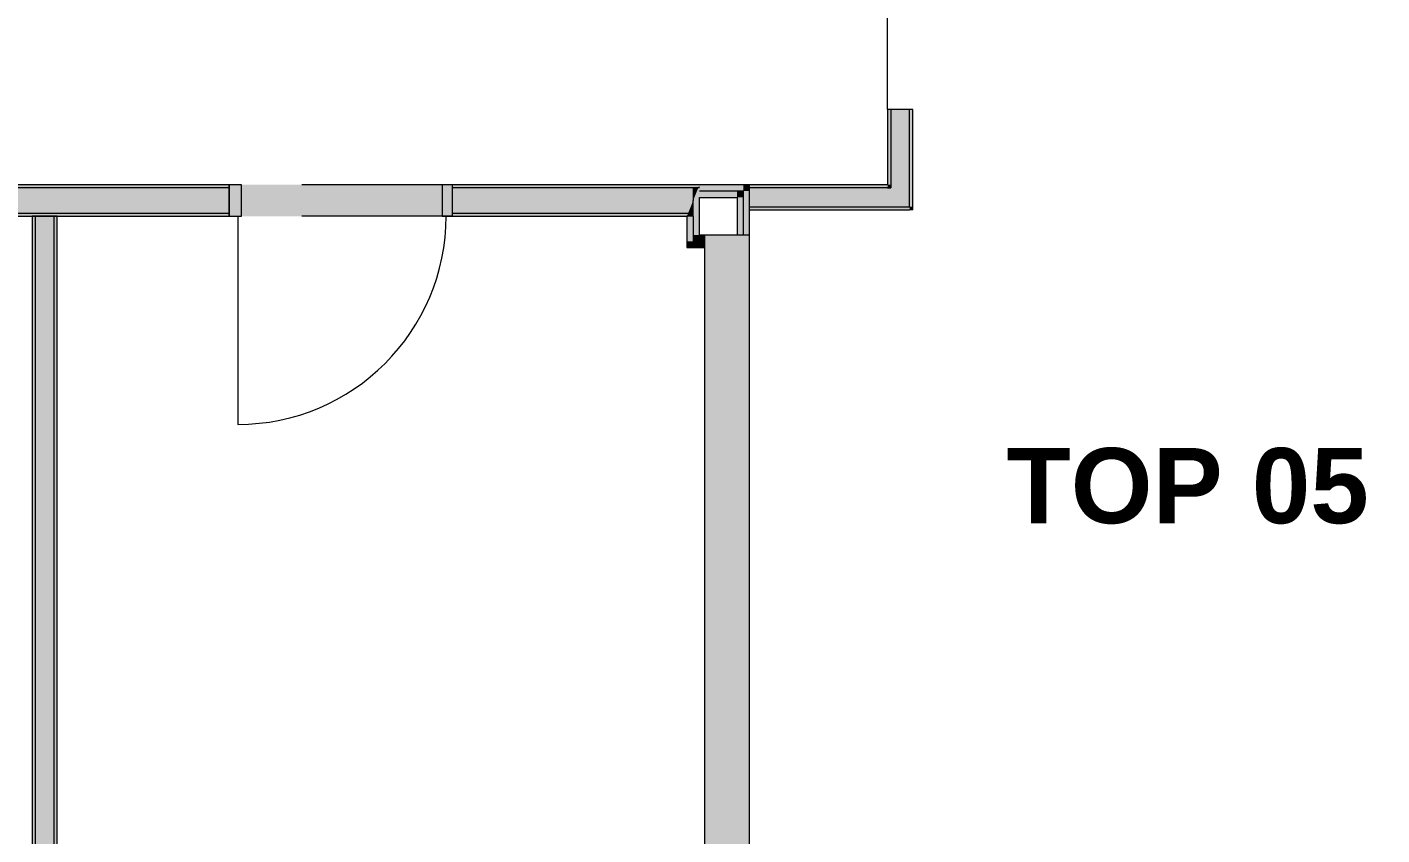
# Model space of a CAD drawing. Header units: metres. Extents: x -4 to 206, y -18 to 45.
# Drawn here: x 180.21 to 185.61, y 11.74 to 14.96 of the extents above; entities that cross this region are included whole.
import ezdxf

# ---------------------------------------------------------------- set-up
doc = ezdxf.new("R2010")
doc.units = ezdxf.units.M
doc.header["$MEASUREMENT"] = 0
doc.linetypes.add('Grenzlinie', pattern=[0.008, 0.003, -0.005])
for name, color, linetype in [('120 Wand Innen tragend', 7, 'Continuous'), ('130 Wand Innen', 7, 'Continuous'), ('170 Schachtwände', 7, 'Continuous'), ('815 Raumbegrenzung', 7, 'Continuous'), ('905 VP Beschriftung Übersicht.Übersicht', 7, 'Continuous')]:
    doc.layers.add(name, color=color, linetype=linetype)
doc.styles.add('ERSTELLTER_STIL_8', font='arial.ttf')

# ---------------------------------------------------------------- blocks, each defined once
blk = doc.blocks.new('Wand_9_1', base_point=(183.7442, 14.2333))
at = {"layer": '130 Wand Innen', "linetype": 'Continuous', "lineweight": 0, "true_color": 0x000000}
for points in [[(183.6567, 14.3333), (183.6567, 14.6333), (183.6442, 14.6333), (183.6442, 14.3333)], [(183.7317, 14.3208), (183.7317, 14.6333), (183.6567, 14.6333), (183.6567, 14.3208)], [(183.7442, 14.2458), (183.7442, 14.6333), (183.7317, 14.6333), (183.7317, 14.2458)], [(183.6442, 14.3208), (183.6567, 14.3208), (183.6442, 14.3333)], [(183.6442, 14.3333), (183.6567, 14.3208), (183.6567, 14.3333)], [(183.6567, 14.2458), (183.7317, 14.2458), (183.6567, 14.3208)], [(183.6567, 14.3208), (183.7317, 14.2458), (183.7317, 14.3208)], [(183.7317, 14.2333), (183.7442, 14.2333), (183.7317, 14.2458)], [(183.7317, 14.2458), (183.7442, 14.2333), (183.7442, 14.2458)]]:
    blk.add_hatch(color=18, dxfattribs=at).paths.add_polyline_path(points)
at = {"layer": '130 Wand Innen', "color": 7, "linetype": 'Continuous', "lineweight": 18}
for p, q in [((183.6567, 14.6333), (183.6567, 14.3208)), ((183.7317, 14.3208), (183.7317, 14.6333)), ((183.6442, 14.3208), (183.6567, 14.3208)), ((183.7317, 14.2458), (183.7317, 14.3208)), ((183.6567, 14.2458), (183.7317, 14.2458))]:
    blk.add_line(p, q, dxfattribs=at)
at = {"layer": '130 Wand Innen', "color": 7, "linetype": 'Continuous', "lineweight": 18, "flags": 128}
for points in [[(183.6567, 14.6333), (183.6442, 14.6333)], [(183.6442, 14.6333), (183.6442, 14.3333)], [(183.7317, 14.6333), (183.6567, 14.6333)], [(183.7442, 14.6333), (183.7317, 14.6333)], [(183.7442, 14.2333), (183.7442, 14.6333)], [(183.7442, 14.2333), (183.7317, 14.2333)]]:
    blk.add_lwpolyline(points, dxfattribs=at)
blk = doc.blocks.new('Metall Zargentür Typ3 27[14]_1', base_point=(168.0292, 39.9833))
at = {"layer": '130 Wand Innen', "linetype": 'Continuous', "lineweight": 0, "true_color": 0xffffff}
for points in [[(179.2542, 14.3333), (179.2542, 14.2083), (179.2942, 14.2083), (179.2942, 14.3333)], [(180.1442, 14.2083), (180.1442, 14.3333), (180.0942, 14.3333), (180.0942, 14.2083)]]:
    blk.add_hatch(color=7, dxfattribs=at).paths.add_polyline_path(points)
at = {"layer": '130 Wand Innen', "color": 7, "linetype": 'Grenzlinie', "lineweight": 13, "ltscale": 200}
for p, q in [((179.2542, 14.3333), (180.1442, 14.3333)), ((179.2542, 14.2083), (180.1442, 14.2083))]:
    blk.add_line(p, q, dxfattribs=at)
at = {"layer": '130 Wand Innen', "color": 7, "linetype": 'Continuous', "lineweight": 13}
for p, q in [((179.2542, 14.3333), (179.2942, 14.3333)), ((179.2542, 14.2083), (179.2542, 14.3333)), ((179.2942, 14.3333), (179.2942, 14.2083)), ((180.0942, 14.2083), (180.0942, 14.3333)), ((180.0942, 14.3333), (180.1442, 14.3333)), ((180.1442, 14.3333), (180.1442, 14.2083)), ((179.2942, 14.2083), (179.2542, 14.2083)), ((180.1442, 14.2083), (180.0942, 14.2083))]:
    blk.add_line(p, q, dxfattribs=at)
at = {"layer": '130 Wand Innen', "color": 7, "linetype": 'Continuous', "lineweight": 18}
for p, q in [((179.2542, 14.3208), (179.2542, 14.3333)), ((179.2542, 14.3208), (179.2542, 14.3333)), ((179.2542, 14.2208), (179.2542, 14.3208)), ((179.2542, 14.2208), (179.2542, 14.3208)), ((180.1442, 14.3208), (180.1442, 14.3333)), ((180.1442, 14.3208), (180.1442, 14.3333)), ((180.1442, 14.2208), (180.1442, 14.3208)), ((180.1442, 14.2208), (180.1442, 14.3208)), ((179.2542, 14.2083), (179.2542, 14.2208)), ((179.2542, 14.2083), (179.2542, 14.2208)), ((180.1442, 14.2083), (180.1442, 14.2208)), ((180.1442, 14.2083), (180.1442, 14.2208))]:
    blk.add_line(p, q, dxfattribs=at)
at = {"layer": '130 Wand Innen', "color": 8, "linetype": 'Continuous', "lineweight": 0}
blk.add_line((180.1092, 14.2083), (180.1092, 13.3783), dxfattribs=at)
blk.add_arc((180.1092, 14.2083), 0.83, 180, 270, dxfattribs=at)
blk = doc.blocks.new('Metall Zargentür Typ3 27[15]_1', base_point=(168.0292, 39.9833))
at = {"layer": '130 Wand Innen', "linetype": 'Continuous', "lineweight": 0, "true_color": 0xffffff}
for points in [[(181.0192, 14.2083), (181.0692, 14.2083), (181.0692, 14.3333), (181.0192, 14.3333)], [(181.9092, 14.3333), (181.8692, 14.3333), (181.8692, 14.2083), (181.9092, 14.2083)]]:
    blk.add_hatch(color=7, dxfattribs=at).paths.add_polyline_path(points)
at = {"layer": '130 Wand Innen', "color": 7, "linetype": 'Grenzlinie', "lineweight": 13, "ltscale": 200}
for p, q in [((181.9092, 14.3333), (181.0192, 14.3333)), ((181.9092, 14.2083), (181.0192, 14.2083))]:
    blk.add_line(p, q, dxfattribs=at)
at = {"layer": '130 Wand Innen', "color": 7, "linetype": 'Continuous', "lineweight": 13}
for p, q in [((181.0692, 14.3333), (181.0192, 14.3333)), ((181.0192, 14.3333), (181.0192, 14.2083)), ((181.0692, 14.2083), (181.0692, 14.3333)), ((181.9092, 14.3333), (181.8692, 14.3333)), ((181.8692, 14.3333), (181.8692, 14.2083)), ((181.9092, 14.2083), (181.9092, 14.3333)), ((181.0192, 14.2083), (181.0692, 14.2083)), ((181.8692, 14.2083), (181.9092, 14.2083))]:
    blk.add_line(p, q, dxfattribs=at)
at = {"layer": '130 Wand Innen', "color": 7, "linetype": 'Continuous', "lineweight": 18}
for p, q in [((181.0192, 14.3208), (181.0192, 14.3333)), ((181.0192, 14.3208), (181.0192, 14.3333)), ((181.0192, 14.2208), (181.0192, 14.3208)), ((181.0192, 14.2208), (181.0192, 14.3208)), ((181.9092, 14.3208), (181.9092, 14.3333)), ((181.9092, 14.3208), (181.9092, 14.3333)), ((181.9092, 14.2208), (181.9092, 14.3208)), ((181.9092, 14.2208), (181.9092, 14.3208)), ((181.0192, 14.2083), (181.0192, 14.2208)), ((181.0192, 14.2083), (181.0192, 14.2208)), ((181.9092, 14.2083), (181.9092, 14.2208)), ((181.9092, 14.2083), (181.9092, 14.2208))]:
    blk.add_line(p, q, dxfattribs=at)
at = {"layer": '130 Wand Innen', "color": 8, "linetype": 'Continuous', "lineweight": 0}
blk.add_line((181.0542, 14.2083), (181.0542, 13.3783), dxfattribs=at)
blk.add_arc((181.0542, 14.2083), 0.83, 270, 0, dxfattribs=at)
blk = doc.blocks.new('Wand_76_1', base_point=(179.1542, 14.3333))
at = {"layer": '130 Wand Innen', "linetype": 'Continuous', "lineweight": 0, "true_color": 0x000000}
for points in [[(179.1542, 14.3333), (179.1542, 14.3208), (179.2542, 14.3208), (179.2542, 14.3333)], [(179.1542, 14.3208), (179.1542, 14.2208), (179.2542, 14.2208), (179.2542, 14.3208)], [(180.1442, 14.3208), (181.0192, 14.3208), (181.0192, 14.3333), (180.1442, 14.3333)], [(180.1442, 14.2208), (181.0192, 14.2208), (181.0192, 14.3208), (180.1442, 14.3208)], [(181.9092, 14.3333), (181.9092, 14.3208), (182.8892, 14.3208), (182.8942, 14.3333)], [(181.9092, 14.2208), (182.8492, 14.2208), (182.8692, 14.2708), (182.8692, 14.3208), (181.9092, 14.3208)], [(182.8892, 14.3208), (182.8942, 14.3208), (182.8942, 14.3333)], [(182.8692, 14.2208), (182.8692, 14.2708), (182.8492, 14.2208)], [(179.2542, 14.2208), (179.1542, 14.2208), (179.1542, 14.2083), (179.2542, 14.2083)], [(180.1442, 14.2208), (180.1442, 14.2083), (181.0192, 14.2083), (181.0192, 14.2208)], [(181.9092, 14.2208), (181.9092, 14.2083), (182.8442, 14.2083), (182.8492, 14.2208)], [(182.8492, 14.2208), (182.8442, 14.2083), (182.8692, 14.2083), (182.8692, 14.2208)]]:
    blk.add_hatch(color=18, dxfattribs=at).paths.add_polyline_path(points)
at = {"layer": '130 Wand Innen', "linetype": 'Continuous', "lineweight": 13, "true_color": 0xe8e2dc}
for points in [[(180.1442, 14.2083), (180.1442, 14.3333), (179.2542, 14.3333), (179.2542, 14.2083)], [(181.0192, 14.2083), (181.9092, 14.2083), (181.9092, 14.3333), (181.0192, 14.3333)]]:
    blk.add_hatch(color=254, dxfattribs=at).paths.add_polyline_path(points)
at = {"layer": '130 Wand Innen', "color": 7, "linetype": 'Continuous', "lineweight": 18}
for p, q in [((179.2542, 14.3208), (179.1542, 14.3208)), ((179.2542, 14.3208), (179.2542, 14.3333)), ((179.2542, 14.2208), (179.2542, 14.3208)), ((180.1442, 14.3208), (180.1442, 14.3333)), ((181.0192, 14.3208), (180.1442, 14.3208)), ((180.1442, 14.2208), (180.1442, 14.3208)), ((181.0192, 14.3208), (181.0192, 14.3333)), ((181.0192, 14.2208), (181.0192, 14.3208)), ((181.9092, 14.3208), (181.9092, 14.3333)), ((182.8692, 14.3208), (181.9092, 14.3208)), ((181.9092, 14.2208), (181.9092, 14.3208)), ((182.8692, 14.3208), (182.8692, 14.2708)), ((182.8892, 14.3208), (182.8692, 14.3208)), ((179.1542, 14.2208), (179.2542, 14.2208)), ((179.2542, 14.2083), (179.2542, 14.2208)), ((180.1442, 14.2208), (181.0192, 14.2208)), ((180.1442, 14.2083), (180.1442, 14.2208)), ((181.0192, 14.2083), (181.0192, 14.2208)), ((181.9092, 14.2208), (182.8492, 14.2208)), ((181.9092, 14.2083), (181.9092, 14.2208))]:
    blk.add_line(p, q, dxfattribs=at)
at = {"layer": '130 Wand Innen', "color": 7, "linetype": 'Continuous', "lineweight": 18, "flags": 128}
for points in [[(179.2542, 14.3333), (179.1542, 14.3333)], [(179.1542, 14.3208), (179.1542, 14.2208)], [(181.0192, 14.3333), (180.1442, 14.3333)], [(182.8942, 14.3333), (181.9092, 14.3333)], [(179.1542, 14.2083), (179.2542, 14.2083)], [(180.1442, 14.2083), (181.0192, 14.2083)], [(181.9092, 14.2083), (182.8442, 14.2083)]]:
    blk.add_lwpolyline(points, dxfattribs=at)
at = {"layer": '170 Schachtwände', "color": 7, "linetype": 'Continuous', "lineweight": 18}
for p, q in [((182.8942, 14.3208), (182.8892, 14.3208)), ((182.8692, 14.2208), (182.8692, 14.2708)), ((182.8692, 14.2083), (182.8442, 14.2083)), ((182.8692, 14.2208), (182.8492, 14.2208)), ((182.8692, 14.2083), (182.8692, 14.2208))]:
    blk.add_line(p, q, dxfattribs=at)
at = {"layer": '130 Wand Innen', "color": 7, "linetype": 'Continuous', "lineweight": 13}
for name in ['Metall Zargentür Typ3 27[14]_1', 'Metall Zargentür Typ3 27[15]_1']:
    blk.add_blockref(name, (168.0292, 39.9833), dxfattribs=at)
blk = doc.blocks.new('Wand_155_1', base_point=(183.0942, 14.3333))
at = {"layer": '170 Schachtwände', "linetype": 'Continuous', "lineweight": 0, "true_color": 0x000000}
for points in [[(183.0692, 14.3333), (183.0692, 14.3083), (183.0942, 14.3333)], [(183.0692, 14.3083), (183.0942, 14.3083), (183.0942, 14.3333)], [(183.0442, 14.2833), (183.0692, 14.3083), (183.0442, 14.3083)], [(183.0442, 14.2833), (183.0692, 14.2833), (183.0692, 14.3083)], [(183.0442, 14.2833), (183.0442, 14.1333), (183.0692, 14.1333), (183.0692, 14.2833)], [(183.0692, 14.3083), (183.0692, 14.1333), (183.0942, 14.1333), (183.0942, 14.3083)]]:
    blk.add_hatch(color=18, dxfattribs=at).paths.add_polyline_path(points)
at = {"layer": '170 Schachtwände', "color": 7, "linetype": 'Continuous', "lineweight": 18}
for p, q in [((183.0692, 14.2833), (183.0692, 14.3083)), ((183.0692, 14.1333), (183.0692, 14.2833))]:
    blk.add_line(p, q, dxfattribs=at)
at = {"layer": '170 Schachtwände', "color": 7, "linetype": 'Continuous', "lineweight": 18, "flags": 128}
for points in [[(183.0942, 14.3333), (183.0692, 14.3333)], [(183.0942, 14.1333), (183.0942, 14.3333)], [(183.0442, 14.2833), (183.0442, 14.1333)], [(183.0692, 14.1333), (183.0442, 14.1333)], [(183.0942, 14.1333), (183.0692, 14.1333)]]:
    blk.add_lwpolyline(points, dxfattribs=at)
blk = doc.blocks.new('Wand_156_1', base_point=(182.8442, 14.3333))
at = {"layer": '170 Schachtwände', "linetype": 'Continuous', "lineweight": 0, "true_color": 0x000000}
for points in [[(182.8692, 14.2708), (182.8892, 14.3208), (182.8692, 14.3208)], [(182.8942, 14.1333), (182.8942, 14.3208), (182.8892, 14.3208), (182.8692, 14.2708), (182.8692, 14.1333)], [(182.8442, 14.2083), (182.8442, 14.1083), (182.8692, 14.1083), (182.8692, 14.2083)], [(182.8442, 14.0833), (182.8692, 14.0833), (182.8692, 14.1083)], [(182.8692, 14.1083), (182.8442, 14.1083), (182.8442, 14.0833)], [(182.8942, 14.1333), (182.8692, 14.1083), (182.8942, 14.1083)], [(182.8692, 14.1333), (182.8692, 14.1083), (182.8942, 14.1333)]]:
    blk.add_hatch(color=18, dxfattribs=at).paths.add_polyline_path(points)
at = {"layer": '130 Wand Innen', "color": 7, "linetype": 'Continuous', "lineweight": 18}
for p, q in [((182.8692, 14.3208), (182.8692, 14.2708)), ((182.8892, 14.3208), (182.8692, 14.3208))]:
    blk.add_line(p, q, dxfattribs=at)
at = {"layer": '170 Schachtwände', "color": 7, "linetype": 'Continuous', "lineweight": 18}
for p, q in [((182.8942, 14.3208), (182.8892, 14.3208)), ((182.8692, 14.2208), (182.8692, 14.2708)), ((182.8692, 14.2083), (182.8442, 14.2083)), ((182.8692, 14.2083), (182.8692, 14.2208)), ((182.8692, 14.2083), (182.8692, 14.1333)), ((182.8692, 14.1333), (182.8692, 14.1083))]:
    blk.add_line(p, q, dxfattribs=at)
at = {"layer": '170 Schachtwände', "color": 7, "linetype": 'Continuous', "lineweight": 18, "flags": 128}
for points in [[(182.8942, 14.1333), (182.8942, 14.2833)], [(182.8442, 14.2083), (182.8442, 14.0833)], [(182.8442, 14.0833), (182.8692, 14.0833)]]:
    blk.add_lwpolyline(points, dxfattribs=at)
blk = doc.blocks.new('Wand_157_1', base_point=(182.8442, 14.3333))
at = {"layer": '170 Schachtwände', "linetype": 'Continuous', "lineweight": 0, "true_color": 0x000000}
for points in [[(182.8942, 14.3333), (182.8942, 14.3083), (183.0692, 14.3083), (183.0692, 14.3333)], [(183.0442, 14.3083), (182.8942, 14.3083), (182.8942, 14.2833), (183.0442, 14.2833)]]:
    blk.add_hatch(color=18, dxfattribs=at).paths.add_polyline_path(points)
at = {"layer": '170 Schachtwände', "color": 7, "linetype": 'Continuous', "lineweight": 18}
for p, q in [((183.0442, 14.3083), (182.8942, 14.3083)), ((183.0692, 14.3083), (183.0442, 14.3083))]:
    blk.add_line(p, q, dxfattribs=at)
at = {"layer": '170 Schachtwände', "color": 7, "linetype": 'Continuous', "lineweight": 18, "flags": 128}
for points in [[(183.0692, 14.3333), (182.8942, 14.3333)], [(182.8942, 14.2833), (183.0442, 14.2833)]]:
    blk.add_lwpolyline(points, dxfattribs=at)
blk = doc.blocks.new('Wand_160_1', base_point=(183.0942, 14.2333))
at = {"layer": '130 Wand Innen', "linetype": 'Continuous', "lineweight": 0, "true_color": 0x000000}
for points in [[(183.6442, 14.3333), (183.0942, 14.3333), (183.0942, 14.3208), (183.6442, 14.3208)], [(183.6567, 14.3208), (183.0942, 14.3208), (183.0942, 14.2458), (183.6567, 14.2458)], [(183.7317, 14.2458), (183.0942, 14.2458), (183.0942, 14.2333), (183.7317, 14.2333)]]:
    blk.add_hatch(color=18, dxfattribs=at).paths.add_polyline_path(points)
at = {"layer": '130 Wand Innen', "color": 7, "linetype": 'Continuous', "lineweight": 18}
for p, q in [((183.6442, 14.3208), (183.0942, 14.3208)), ((183.6442, 14.3208), (183.6567, 14.3208)), ((183.0942, 14.2458), (183.6567, 14.2458)), ((183.6567, 14.2458), (183.7317, 14.2458))]:
    blk.add_line(p, q, dxfattribs=at)
at = {"layer": '130 Wand Innen', "color": 7, "linetype": 'Continuous', "lineweight": 18, "flags": 128}
for points in [[(183.6442, 14.3333), (183.0942, 14.3333)], [(183.0942, 14.3208), (183.0942, 14.3333)], [(183.0942, 14.2458), (183.0942, 14.3208)], [(183.0942, 14.2333), (183.0942, 14.2458)], [(183.0942, 14.2333), (183.7317, 14.2333)]]:
    blk.add_lwpolyline(points, dxfattribs=at)
blk = doc.blocks.new('Wand_161_1', base_point=(182.8442, 14.0833))
at = {"layer": '170 Schachtwände', "linetype": 'Continuous', "lineweight": 0, "true_color": 0x000000}
for points in [[(182.8692, 14.1083), (182.8692, 14.0833), (182.9142, 14.0833), (182.9142, 14.1083)], [(182.8942, 14.1083), (182.9142, 14.1083), (182.9142, 14.1333), (182.8942, 14.1333)]]:
    blk.add_hatch(color=18, dxfattribs=at).paths.add_polyline_path(points)
at = {"layer": '170 Schachtwände', "color": 7, "linetype": 'Continuous', "lineweight": 18}
for p, q in [((182.8692, 14.1083), (182.8942, 14.1083)), ((182.8942, 14.1083), (182.9142, 14.1083))]:
    blk.add_line(p, q, dxfattribs=at)
at = {"layer": '170 Schachtwände', "color": 7, "linetype": 'Continuous', "lineweight": 18, "flags": 128}
for points in [[(182.9142, 14.1333), (182.8942, 14.1333)], [(182.9142, 14.1083), (182.9142, 14.1333)], [(182.9142, 14.0833), (182.9142, 14.1083)], [(182.8692, 14.0833), (182.9142, 14.0833)]]:
    blk.add_lwpolyline(points, dxfattribs=at)
blk = doc.blocks.new('Wand_237_1', base_point=(180.3342, 10.1833))
at = {"layer": '130 Wand Innen', "linetype": 'Continuous', "lineweight": 0, "true_color": 0x000000}
for points in [[(180.2342, 14.2083), (180.2342, 10.1833), (180.2467, 10.1833), (180.2467, 14.2083)], [(180.3217, 10.1833), (180.3217, 14.2083), (180.2467, 14.2083), (180.2467, 10.1833)], [(180.3342, 10.1833), (180.3342, 14.2083), (180.3217, 14.2083), (180.3217, 10.1833)]]:
    blk.add_hatch(color=18, dxfattribs=at).paths.add_polyline_path(points)
at = {"layer": '130 Wand Innen', "color": 7, "linetype": 'Continuous', "lineweight": 18}
for p, q in [((180.2467, 14.2083), (180.2467, 10.1833)), ((180.3217, 10.1833), (180.3217, 14.2083))]:
    blk.add_line(p, q, dxfattribs=at)
at = {"layer": '130 Wand Innen', "color": 7, "linetype": 'Continuous', "lineweight": 18, "flags": 128}
for points in [[(180.3342, 14.2083), (180.2342, 14.2083)], [(180.2342, 14.2083), (180.2342, 10.1833)], [(180.3342, 10.1833), (180.3342, 14.2083)], [(180.2342, 10.1833), (180.3342, 10.1833)]]:
    blk.add_lwpolyline(points, dxfattribs=at)
blk = doc.blocks.new('Wand_238_1', base_point=(183.0942, 9.8733))
at = {"layer": '120 Wand Innen tragend', "linetype": 'Continuous', "lineweight": 0, "true_color": 0x000000}
blk.add_hatch(color=18, dxfattribs=at).paths.add_polyline_path([(183.0942, 10.1833), (183.0942, 14.1333), (182.9142, 14.1333), (182.9142, 10.1833)])
at = {"layer": '120 Wand Innen tragend', "color": 7, "linetype": 'Continuous', "lineweight": 18, "flags": 128}
for points in [[(183.0942, 14.1333), (182.9142, 14.1333)], [(182.9142, 14.1333), (182.9142, 10.1833)], [(183.0942, 10.1833), (183.0942, 14.1333)]]:
    blk.add_lwpolyline(points, dxfattribs=at)

msp = doc.modelspace()

# ---------------------------------------------------------------- linework, layer by layer
at = {"layer": '815 Raumbegrenzung', "color": 8, "linetype": 'Grenzlinie', "lineweight": 13, "ltscale": 200}
msp.add_lwpolyline([(183.7442, 15.5605), (183.7442, 17.9305), (186.609, 17.9305), (186.5758, 10.1833), (183.0942, 10.1833), (183.0942, 14.2333), (183.7442, 14.2333), (183.7442, 14.6333), (183.6442, 14.6333), (183.6442, 15.5605)], close=True, dxfattribs=at)

# ---------------------------------------------------------------- block references
at = {"layer": '120 Wand Innen tragend', "color": 7, "lineweight": 35}
msp.add_blockref('Wand_238_1', (183.0942, 9.8733), dxfattribs=at)
at = {"layer": '130 Wand Innen', "color": 7, "lineweight": 35}
for name, p in [('Wand_9_1', (183.7442, 14.2333)), ('Wand_76_1', (179.1542, 14.3333)), ('Wand_160_1', (183.0942, 14.2333)), ('Wand_237_1', (180.3342, 10.1833))]:
    msp.add_blockref(name, p, dxfattribs=at)
at = {"layer": '170 Schachtwände', "color": 7, "lineweight": 35}
for name, p in [('Wand_156_1', (182.8442, 14.3333)), ('Wand_157_1', (182.8442, 14.3333)), ('Wand_155_1', (183.0942, 14.3333)), ('Wand_161_1', (182.8442, 14.0833))]:
    msp.add_blockref(name, p, dxfattribs=at)

# ---------------------------------------------------------------- texts
at = {"layer": '905 VP Beschriftung Übersicht.Übersicht', "color": 7, "linetype": 'Continuous', "lineweight": 13, "insert": (185.5621, 13.2842), "char_height": 0.3, "attachment_point": 3, "style": 'ERSTELLTER_STIL_8'}
msp.add_mtext('\\A1;{\\pqr;\\fHelvetica|b1|i0|c0|p0;\\W1.000000;TOP 05}', dxfattribs=at)

doc.saveas('drawing.dxf')
